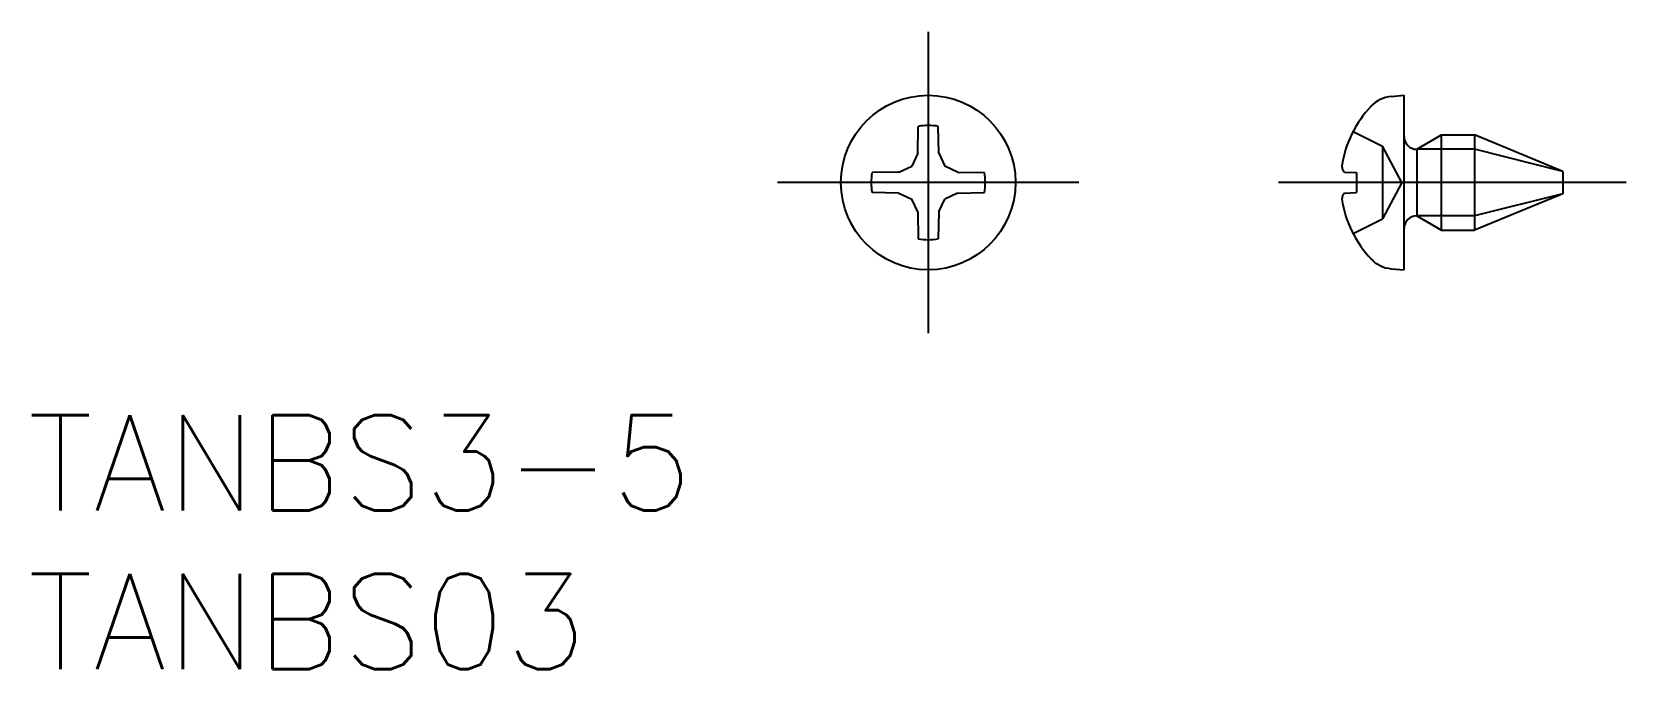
# Model space of a CAD drawing. Extents: x -28.3 to 22, y -15.3 to 4.8.
import ezdxf

# ---------------------------------------------------------------- set-up
doc = ezdxf.new("R2010")
doc.units = 0
doc.linetypes.add('CENTER', pattern=[50.8, 31.75, -6.35, 6.35, -6.35])
doc.linetypes.add('DASHED', pattern=[19.05, 12.7, -6.35])
doc.layers.get('0').update_dxf_attribs({"linetype": 'CONTINUOUS'})
doc.layers.add('CENTER', color=1, linetype='CENTER')
doc.styles.get("Standard").update_dxf_attribs({"font": 'txt.shx', "height": 3, "bigfont": 'bigfont.shx'})

msp = doc.modelspace()

# ---------------------------------------------------------------- linework, layer by layer
at = {"color": 7, "linetype": 'CONTINUOUS'}
for p, q in [((14.597, 2.715), (15, 2.75)), ((15, -2.75), (15, 2.75)), ((-0.331, 0.925), (-0.316, 1.772)), ((0.331, 0.925), (0.316, 1.772)), ((15.4, 1.05), (16.179, 1.5)), ((15.4, 1.05), (15.4, -1.05)), ((16.179, -1.5), (16.179, 1.5)), ((16.179, 1.5), (17.224, 1.5)), ((17.224, 1.5), (17.224, -1.5)), ((20, 0.35), (17.224, 1.5)), ((-0.925, 0.331), (-0.52, 0.52)), ((-0.331, 0.925), (-0.52, 0.52)), ((0.331, 0.925), (0.52, 0.52)), ((0.925, 0.331), (0.52, 0.52)), ((-0.925, 0.331), (-1.772, 0.316)), ((0.925, 0.331), (1.772, 0.316)), ((13.124, 0.331), (13.498, 0.316)), ((13.498, 0.316), (13.498, -0.316)), ((20, 0.35), (20, -0.35)), ((-0.925, -0.331), (-1.772, -0.316)), ((-0.925, -0.331), (-0.52, -0.52)), ((0.925, -0.331), (0.52, -0.52)), ((0.925, -0.331), (1.772, -0.316)), ((13.124, -0.331), (13.498, -0.316)), ((20, -0.35), (17.224, -1.5)), ((-0.331, -0.925), (-0.52, -0.52)), ((-0.331, -0.925), (-0.316, -1.772)), ((0.331, -0.925), (0.316, -1.772)), ((0.331, -0.925), (0.52, -0.52)), ((15.4, -1.05), (16.179, -1.5)), ((16.179, -1.5), (17.224, -1.5)), ((14.597, -2.715), (15, -2.75))]:
    msp.add_line(p, q, dxfattribs=at)
at = {"color": 3, "linetype": 'DASHED'}
for p, q in [((13.391, 1.607), (14.325, 1.145)), ((14.325, 1.145), (14.325, -1.145)), ((14.934, 0), (14.325, 1.145)), ((14.934, 0), (14.325, -1.145)), ((13.391, -1.607), (14.325, -1.145))]:
    msp.add_line(p, q, dxfattribs=at)
at = {"color": 3, "linetype": 'CONTINUOUS'}
for p, q in [((17.224, 1.05), (15.4, 1.05)), ((20, 0.35), (17.224, 1.05)), ((20, -0.35), (17.224, -1.05)), ((17.224, -1.05), (15.4, -1.05))]:
    msp.add_line(p, q, dxfattribs=at)
at = {"color": 7, "linetype": 'CONTINUOUS'}
msp.add_circle((0, 0), 2.75, dxfattribs=at)
for centre, radius, start, end in [((14.684, 1.719), 1, 95, 136.5733), ((16.5, 0), 3.5, 136.5733, 171.4604), ((0, 0), 1.8, 79.8876, 100.1124), ((15.4, 1.45), 0.4, 180, 270), ((13.322, 0.534), 0.284, 182.9383, 225.8128), ((0, 0), 1.8, 169.8876, 190.1124), ((0, 0), 1.8, 349.8876, 10.1124), ((13.322, -0.534), 0.284, 134.1872, 177.0617), ((16.5, 0), 3.5, 188.5396, 223.4267), ((15.4, -1.45), 0.4, 90, 180), ((0, 0), 1.8, 259.8876, 280.1124), ((14.684, -1.719), 1, 223.4267, 265)]:
    msp.add_arc(centre, radius, start, end, dxfattribs=at)
at = {"layer": 'CENTER', "color": 1, "linetype": 'CENTER'}
for p, q in [((0, 4.75), (0, -4.75)), ((4.75, 0), (-4.75, 0)), ((22, 0), (11.039, 0))]:
    msp.add_line(p, q, dxfattribs=at)

# ---------------------------------------------------------------- texts
at = {"color": 7, "linetype": 'CONTINUOUS'}
for s, p in [('TANBS3-5', (-28.384, -10.337)), ('TANBS03', (-28.384, -15.337))]:
    msp.add_text(s, height=3, dxfattribs=at).set_placement(p)

doc.saveas('drawing.dxf')
